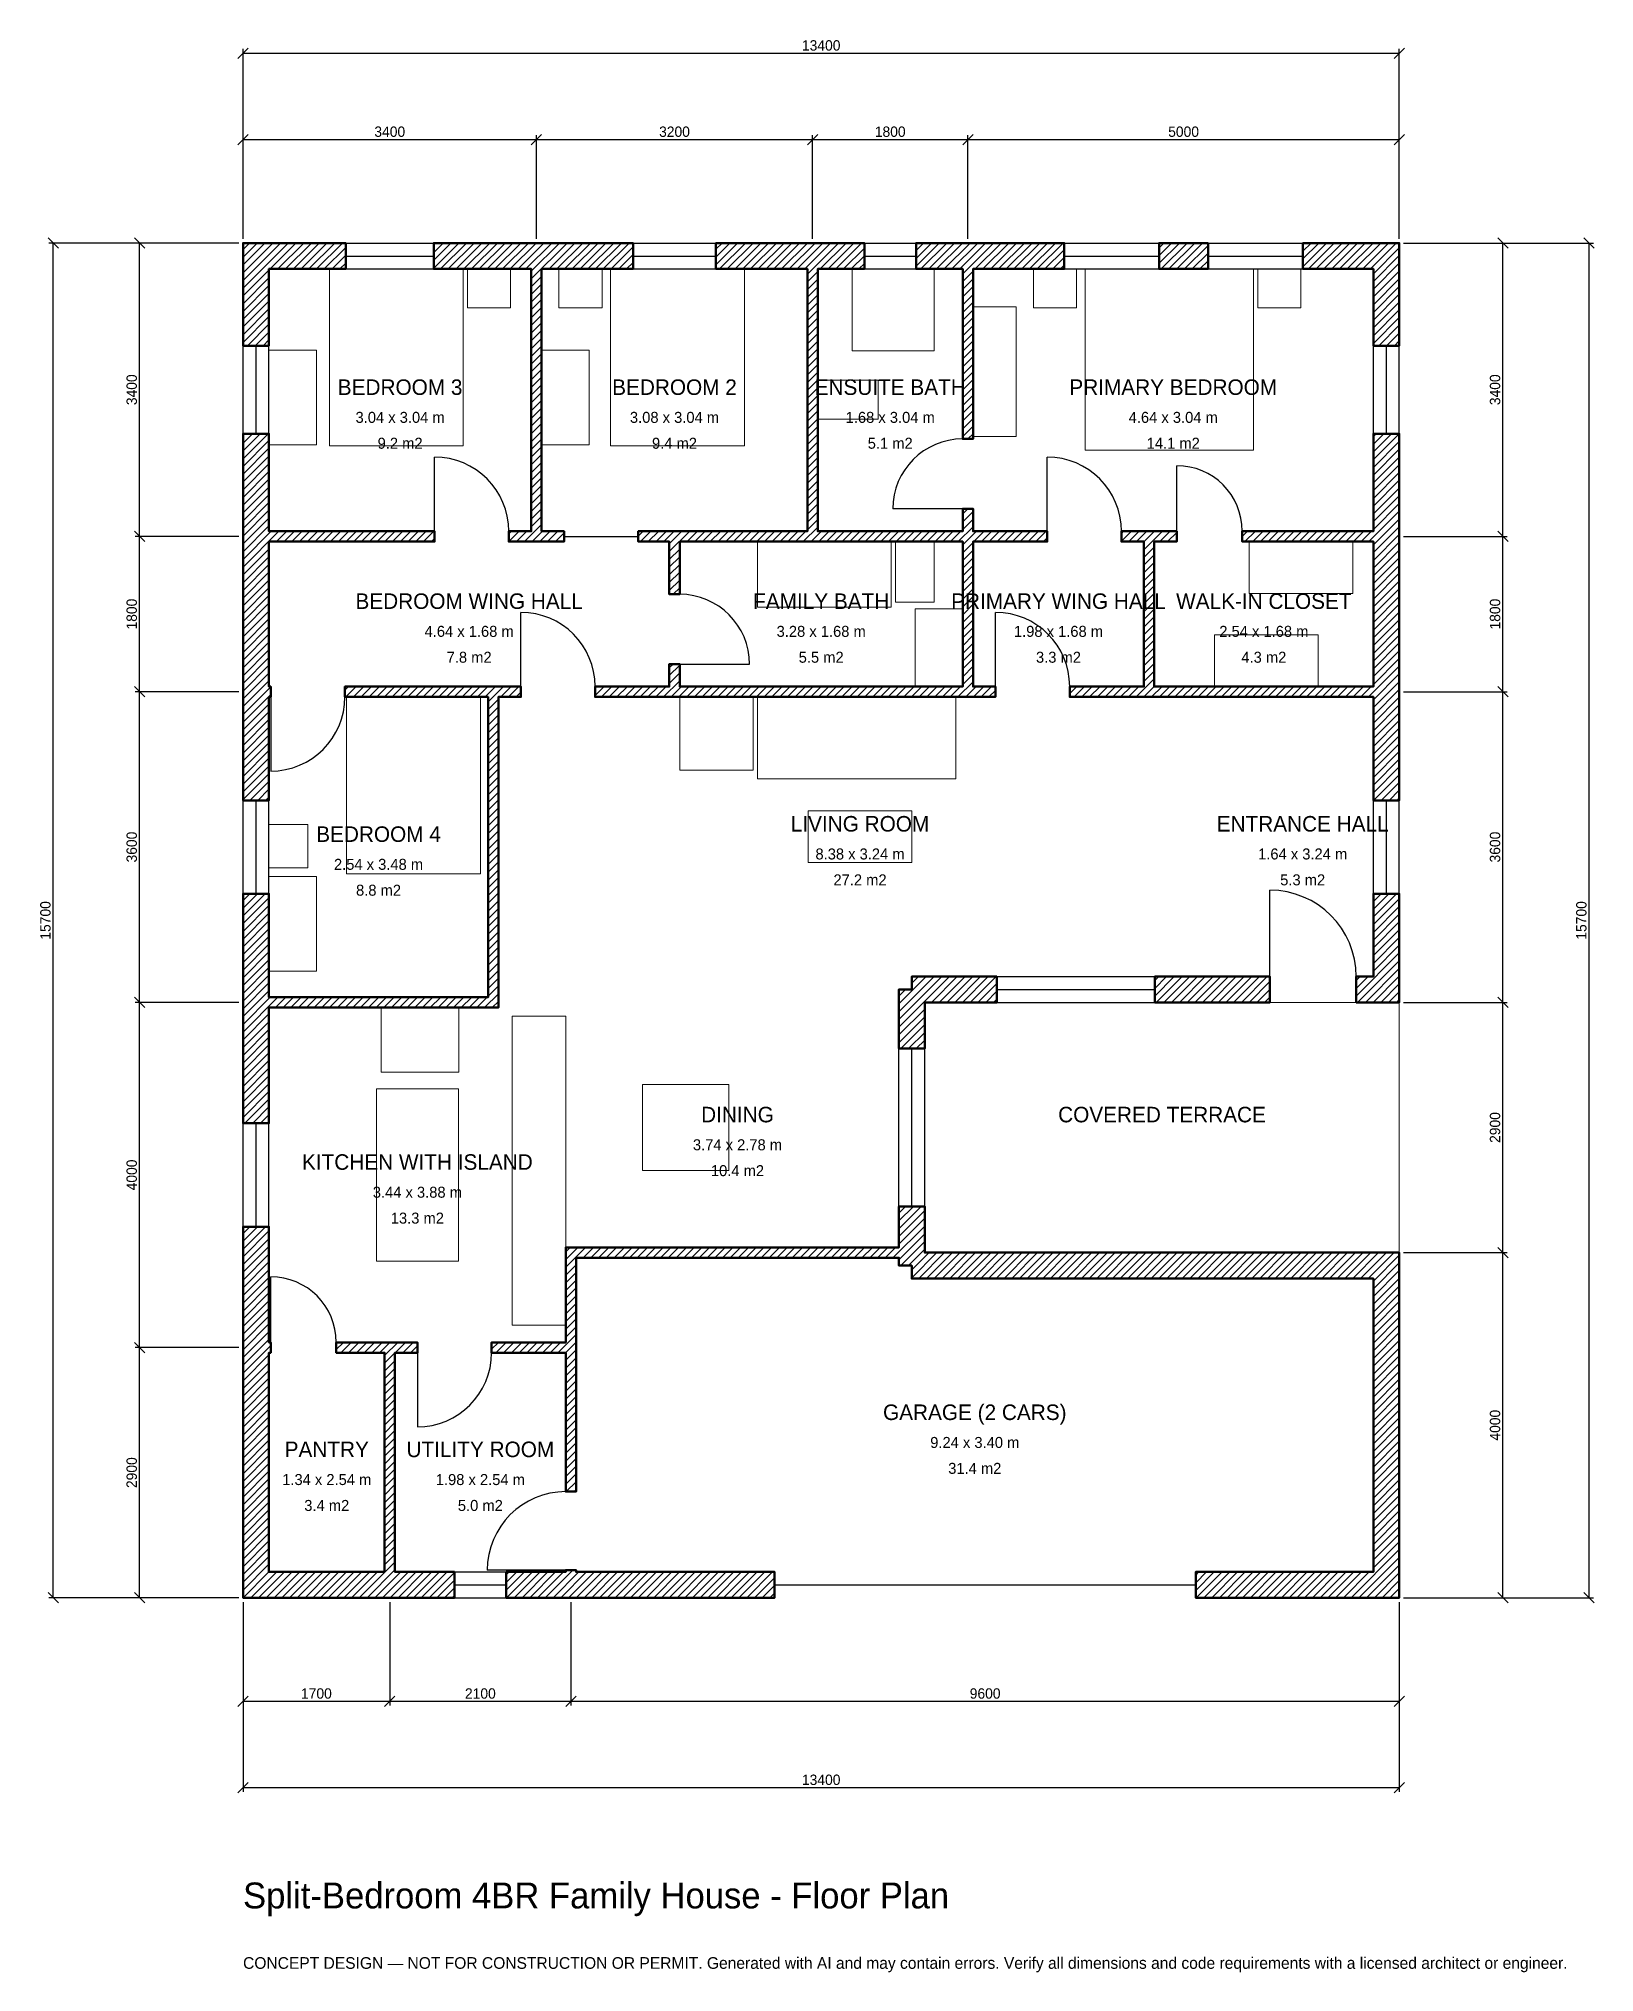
# Model space of a CAD drawing. Header units: millimetres. Extents: x -2369 to 15660, y -4341 to 18069.
import ezdxf
from ezdxf.enums import TextEntityAlignment as Align

# ---------------------------------------------------------------- set-up
doc = ezdxf.new("R2010")
doc.units = ezdxf.units.MM
doc.linetypes.add('DASHED', pattern=[1.524, 1.27, -0.254])
for name, color, linetype, lineweight in [('A-ANNO-DIMS', 1, 'Continuous', 13), ('A-ANNO-TEXT', 7, 'Continuous', 18), ('A-AREA-IDEN', 7, 'Continuous', 18), ('A-DOOR', 2, 'Continuous', 25), ('A-FLOR-FIXT', 9, 'Continuous', 13), ('A-FURN', 9, 'Continuous', 13), ('A-GLAZ', 4, 'Continuous', 25), ('A-SITE-PAVE', 8, 'Continuous', 13), ('A-WALL', 7, 'Continuous', 50), ('A-WALL-PATT', 8, 'Continuous', 13)]:
    doc.layers.add(name, color=color, linetype=linetype, lineweight=lineweight)
doc.dimstyles.new('PLAN', dxfattribs={"dimtxt": 120, "dimasz": 80, "dimexe": 50, "dimexo": 50, "dimgap": 30, "dimtad": 1, "dimdec": 0, "dimtsz": 60, "dimcen": 2.5, "dimclrd": 1, "dimclre": 1, "dimazin": 3, "dimtfac": 1, "dimtmove": 0, "dimatfit": 3})

msp = doc.modelspace()

# ---------------------------------------------------------------- hatches: boundary and pattern name
at = {"layer": 'A-WALL-PATT'}
h = msp.add_hatch(dxfattribs=at)
h.set_pattern_fill('ANSI31', color=8, scale=20)
h.paths.add_polyline_path([(3650, 0), (3050, 0), (3050, 300), (3650, 300), (3740, 300), (3740, 320), (3860, 320), (3860, 300), (3950, 300), (6160, 300), (6160, 0), (3950, 0), (3860, 0), (3860, -0.001), (3740, -0.001), (3740, 0), (3650, 0)])
h.paths.add_polyline_path([(1850, 0), (1760, 0), (1760, -0.001), (1640, -0.001), (1640, 0), (1550, 0), (300, 0), (300, -0.001), (0, -0.001), (0, 0), (-0.001, 0), (-0.001, 300), (0, 300), (0, 2750), (0, 2840), (-0.001, 2840), (-0.001, 2960), (0, 2960), (0, 3050), (0, 4300), (300, 4300), (300, 3050), (300, 2960), (320, 2960), (320, 2840), (300, 2840), (300, 2750), (300, 300), (1550, 300), (1640, 300), (1640, 2840), (1080, 2840), (1080, 2960), (1640, 2960), (1760, 2960), (2020, 2960), (2020, 2840), (1760, 2840), (1760, 300), (1850, 300), (2450, 300), (2450, 0), (1850, 0)])
h.paths.add_polyline_path([(0, 6750), (0, 6840), (-0.001, 6840), (-0.001, 6960), (0, 6960), (0, 7050), (0, 8160), (300, 8160), (300, 7050), (300, 6960), (2840, 6960), (2840, 10440), (1180, 10440), (1180, 10560), (2840, 10560), (2960, 10560), (3220, 10560), (3220, 10440), (2960, 10440), (2960, 6960), (2960, 6840), (2840, 6840), (300, 6840), (300, 6750), (300, 5500), (0, 5500), (0, 6750)])
h.paths.add_polyline_path([(0, 10350), (0, 10440), (-0.001, 10440), (-0.001, 10560), (0, 10560), (0, 10650), (0, 12150), (0, 12240), (-0.001, 12240), (-0.001, 12360), (0, 12360), (0, 12450), (0, 13490), (300, 13490), (300, 12450), (300, 12360), (2220, 12360), (2220, 12240), (300, 12240), (300, 12150), (300, 10650), (300, 10560), (320, 10560), (320, 10440), (300, 10440), (300, 10350), (300, 9240), (0, 9240), (0, 10350)])
h.paths.add_polyline_path([(0, 15400), (-0.001, 15400), (-0.001, 15700), (0, 15700), (0, 15700.001), (300, 15700.001), (300, 15700), (1190, 15700), (1190, 15400), (300, 15400), (300, 14510), (0, 14510), (0, 15400)])
h.paths.add_polyline_path([(3250, 15700), (3340, 15700), (3340, 15700.001), (3460, 15700.001), (3460, 15700), (3550, 15700), (4520, 15700), (4520, 15400), (3550, 15400), (3460, 15400), (3460, 12360), (3720, 12360), (3720, 12240), (3460, 12240), (3340, 12240), (3080, 12240), (3080, 12360), (3340, 12360), (3340, 15400), (3250, 15400), (2210, 15400), (2210, 15700), (3250, 15700)])
h.paths.add_polyline_path([(6450, 15700), (6540, 15700), (6540, 15700.001), (6660, 15700.001), (6660, 15700), (6750, 15700), (7200, 15700), (7200, 15400), (6750, 15400), (6660, 15400), (6660, 12360), (8340, 12360), (8340, 12620), (8460, 12620), (8460, 12360), (9320, 12360), (9320, 12240), (8460, 12240), (8460, 10560), (8720, 10560), (8720, 10440), (8460, 10440), (8340, 10440), (5060, 10440), (4940, 10440), (4080, 10440), (4080, 10560), (4940, 10560), (4940, 10820), (5060, 10820), (5060, 10560), (8340, 10560), (8340, 12240), (6660, 12240), (6540, 12240), (5060, 12240), (5060, 11630), (4940, 11630), (4940, 12240), (4580, 12240), (4580, 12360), (4940, 12360), (5060, 12360), (6540, 12360), (6540, 15400), (6450, 15400), (5480, 15400), (5480, 15700), (6450, 15700)])
h.paths.add_polyline_path([(8250, 15700), (8340, 15700), (8340, 15700.001), (8460, 15700.001), (8460, 15700), (8550, 15700), (9516.667, 15700), (9516.667, 15400), (8550, 15400), (8460, 15400), (8460, 13430), (8340, 13430), (8340, 15400), (8250, 15400), (7800, 15400), (7800, 15700), (8250, 15700)])
h.paths.add_polyline_path([(11183.333, 15700), (11183.333, 15400), (10616.667, 15400), (10616.667, 15700), (11183.333, 15700)])
h.paths.add_polyline_path([(13100, 15700), (13100, 15700.001), (13400, 15700.001), (13400, 15700), (13400.001, 15700), (13400.001, 15400), (13400, 15400), (13400, 14510), (13100, 14510), (13100, 15400), (12283.333, 15400), (12283.333, 15700), (13100, 15700)])
h.paths.add_polyline_path([(13400, 12450), (13400, 12360), (13400.001, 12360), (13400.001, 12240), (13400, 12240), (13400, 12150), (13400, 10650), (13400, 10560), (13400.001, 10560), (13400.001, 10440), (13400, 10440), (13400, 10350), (13400, 9240), (13100, 9240), (13100, 10350), (13100, 10440), (11460, 10440), (11340, 10440), (10560, 10440), (10440, 10440), (9580, 10440), (9580, 10560), (10440, 10560), (10440, 12240), (10180, 12240), (10180, 12360), (10440, 12360), (10560, 12360), (10820, 12360), (10820, 12240), (10560, 12240), (10560, 10560), (11340, 10560), (11460, 10560), (13100, 10560), (13100, 10650), (13100, 12150), (13100, 12240), (11580, 12240), (11580, 12360), (13100, 12360), (13100, 12450), (13100, 13490), (13400, 13490), (13400, 12450)])
h.paths.add_polyline_path([(13400, 7200), (13400.001, 7200), (13400.001, 6900), (13400, 6900), (13400, 6899.999), (13100, 6899.999), (13100, 6900), (12900, 6900), (12900, 7200), (13100, 7200), (13100, 8160), (13400, 8160), (13400, 7200)])
h.paths.add_polyline_path([(11550, 6900), (11250, 6900), (10565, 6900), (10565, 7200), (11250, 7200), (11550, 7200), (11900, 7200), (11900, 6900), (11550, 6900)])
h.paths.add_polyline_path([(7900, 6900), (7900, 6365), (7600, 6365), (7600, 7050), (7750, 7050), (7750, 7200), (8735, 7200), (8735, 6900), (7900, 6900)])
h.paths.add_polyline_path([(7900, 4060), (7900.001, 4060), (7900.001, 4000.001), (7960, 4000.001), (7960, 4000), (13100, 4000), (13100, 4000.001), (13400, 4000.001), (13400, 4000), (13400.001, 4000), (13400.001, 4000), (13400.001, 3700), (13400, 3700), (13400, 300), (13400.001, 300), (13400.001, 0), (13400, 0), (13400, -0.001), (13100, -0.001), (13100, 0), (11040, 0), (11040, 300), (13100, 300), (13100, 3700), (7750, 3700), (7750, 3850), (7600, 3850), (7600, 3940), (3860, 3940), (3860, 2960), (3860, 2840), (3860, 1230), (3740, 1230), (3740, 2840), (2880, 2840), (2880, 2960), (3740, 2960), (3740, 3940), (3740, 4060), (3860, 4060), (7600, 4060), (7600, 4535), (7900, 4535), (7900, 4060)])

# ---------------------------------------------------------------- linework, layer by layer
at = {"layer": 'A-DOOR'}
for p, q in [((2220, 12360), (2220, 13220)), ((9320, 12360), (9320, 13220)), ((10820, 12360), (10820, 13120)), ((8340, 12620), (7530, 12620)), ((3720, 12300), (4580, 12300)), ((3220, 10560), (3220, 11420)), ((8720, 10560), (8720, 11420)), ((5060, 10820), (5870, 10820)), ((320, 10440), (320, 9580)), ((11900, 7200), (11900, 8200)), ((320, 2960), (320, 3720)), ((2020, 2840), (2020, 1980)), ((3740, 320), (2830, 320))]:
    msp.add_line(p, q, dxfattribs=at)
at = {"layer": 'A-DOOR', "linetype": 'DASHED'}
msp.add_line((6160, 150), (11040, 150), dxfattribs=at)
at = {"layer": 'A-DOOR'}
for centre, radius, start, end in [((8340, 12620), 810, 90, 180), ((2220, 12360), 860, 0, 90), ((9320, 12360), 860, 0, 90), ((10820, 12360), 760, 0, 90), ((5060, 10820), 810, 0, 90), ((3220, 10560), 860, 0, 90), ((8720, 10560), 860, 0, 90), ((320, 10440), 860, 270, 360), ((11900, 7200), 1000, 0, 90), ((320, 2960), 760, 0, 90), ((2020, 2840), 860, 270, 360), ((3740, 320), 910, 90, 180)]:
    msp.add_arc(centre, radius, start, end, dxfattribs=at)
at = {"layer": 'A-FLOR-FIXT'}
for points in [[(7060, 14450), (8010, 14450), (8010, 15400), (7060, 15400)], [(6660, 13660), (7360, 13660), (7360, 14110), (6660, 14110)], [(5960, 11480), (7510, 11480), (7510, 12240), (5960, 12240)], [(7560, 11540), (8010, 11540), (8010, 12240), (7560, 12240)], [(7790, 10560), (8340, 10560), (8340, 11460), (7790, 11460)], [(3120, 3160), (3740, 3160), (3740, 6740), (3120, 6740)], [(1545, 3900), (2495, 3900), (2495, 5900), (1545, 5900)]]:
    msp.add_lwpolyline(points, close=True, dxfattribs=at)
at = {"layer": 'A-FURN'}
for points in [[(1000, 13350), (2550, 13350), (2550, 15400), (1000, 15400)], [(2600, 14950), (3100, 14950), (3100, 15400), (2600, 15400)], [(3660, 14950), (4160, 14950), (4160, 15400), (3660, 15400)], [(4260, 13350), (5810, 13350), (5810, 15400), (4260, 15400)], [(9160, 14950), (9660, 14950), (9660, 15400), (9160, 15400)], [(9760, 13300), (11710, 13300), (11710, 15400), (9760, 15400)], [(11760, 14950), (12260, 14950), (12260, 15400), (11760, 15400)], [(8460, 13460), (8960, 13460), (8960, 14960), (8460, 14960)], [(300, 13360), (850, 13360), (850, 14460), (300, 14460)], [(3460, 13360), (4010, 13360), (4010, 14460), (3460, 14460)], [(11660, 11640), (12860, 11640), (12860, 12240), (11660, 12240)], [(11260, 10560), (12460, 10560), (12460, 11160), (11260, 11160)], [(1200, 8390), (2750, 8390), (2750, 10440), (1200, 10440)], [(5060, 9590), (5910, 9590), (5910, 10440), (5060, 10440)], [(5960, 9490), (8260, 9490), (8260, 10440), (5960, 10440)], [(6550, 8520), (7750, 8520), (7750, 9120), (6550, 9120)], [(300, 8460), (750, 8460), (750, 8960), (300, 8960)], [(300, 7260), (850, 7260), (850, 8360), (300, 8360)], [(1600, 6090), (2500, 6090), (2500, 6840), (1600, 6840)], [(4630, 4950), (5630, 4950), (5630, 5950), (4630, 5950)]]:
    msp.add_lwpolyline(points, close=True, dxfattribs=at)
at = {"layer": 'A-GLAZ'}
for p, q in [((1190, 15700), (2210, 15700)), ((4520, 15700), (5480, 15700)), ((7200, 15700), (7800, 15700)), ((9516.667, 15700), (10616.667, 15700)), ((11183.333, 15700), (12283.333, 15700)), ((1190, 15550), (2210, 15550)), ((4520, 15550), (5480, 15550)), ((7200, 15550), (7800, 15550)), ((9516.667, 15550), (10616.667, 15550)), ((11183.333, 15550), (12283.333, 15550)), ((1190, 15400), (2210, 15400)), ((4520, 15400), (5480, 15400)), ((7200, 15400), (7800, 15400)), ((9516.667, 15400), (10616.667, 15400)), ((11183.333, 15400), (12283.333, 15400)), ((0, 13490), (0, 14510)), ((150, 13490), (150, 14510)), ((300, 13490), (300, 14510)), ((13100, 13490), (13100, 14510)), ((13250, 13490), (13250, 14510)), ((13400, 13490), (13400, 14510)), ((0, 8160), (0, 9240)), ((150, 8160), (150, 9240)), ((300, 8160), (300, 9240)), ((13100, 8160), (13100, 9240)), ((13250, 8160), (13250, 9240)), ((13400, 8160), (13400, 9240)), ((8735, 7200), (10565, 7200)), ((8735, 7050), (10565, 7050)), ((8735, 6900), (10565, 6900)), ((7600, 4535), (7600, 6365)), ((7750, 4535), (7750, 6365)), ((7900, 4535), (7900, 6365)), ((0, 4300), (0, 5500)), ((150, 4300), (150, 5500)), ((300, 4300), (300, 5500)), ((2450, 300), (3050, 300)), ((2450, 150), (3050, 150)), ((2450, 0), (3050, 0))]:
    msp.add_line(p, q, dxfattribs=at)
at = {"layer": 'A-SITE-PAVE', "linetype": 'DASHED'}
msp.add_lwpolyline([(7900, 4000), (13400, 4000), (13400, 6900), (7900, 6900)], close=True, dxfattribs=at)
at = {"layer": 'A-WALL'}
for points in [[(0, 15400), (-0.001, 15400), (-0.001, 15700), (0, 15700), (0, 15700.001), (300, 15700.001), (300, 15700), (1190, 15700), (1190, 15400), (300, 15400), (300, 14510), (0, 14510), (0, 15400)], [(3250, 15700), (3340, 15700), (3340, 15700.001), (3460, 15700.001), (3460, 15700), (3550, 15700), (4520, 15700), (4520, 15400), (3550, 15400), (3460, 15400), (3460, 12360), (3720, 12360), (3720, 12240), (3460, 12240), (3340, 12240), (3080, 12240), (3080, 12360), (3340, 12360), (3340, 15400), (3250, 15400), (2210, 15400), (2210, 15700), (3250, 15700)], [(6450, 15700), (6540, 15700), (6540, 15700.001), (6660, 15700.001), (6660, 15700), (6750, 15700), (7200, 15700), (7200, 15400), (6750, 15400), (6660, 15400), (6660, 12360), (8340, 12360), (8340, 12620), (8460, 12620), (8460, 12360), (9320, 12360), (9320, 12240), (8460, 12240), (8460, 10560), (8720, 10560), (8720, 10440), (8460, 10440), (8340, 10440), (5060, 10440), (4940, 10440), (4080, 10440), (4080, 10560), (4940, 10560), (4940, 10820), (5060, 10820), (5060, 10560), (8340, 10560), (8340, 12240), (6660, 12240), (6540, 12240), (5060, 12240), (5060, 11630), (4940, 11630), (4940, 12240), (4580, 12240), (4580, 12360), (4940, 12360), (5060, 12360), (6540, 12360), (6540, 15400), (6450, 15400), (5480, 15400), (5480, 15700), (6450, 15700)], [(8250, 15700), (8340, 15700), (8340, 15700.001), (8460, 15700.001), (8460, 15700), (8550, 15700), (9516.667, 15700), (9516.667, 15400), (8550, 15400), (8460, 15400), (8460, 13430), (8340, 13430), (8340, 15400), (8250, 15400), (7800, 15400), (7800, 15700), (8250, 15700)], [(11183.333, 15700), (11183.333, 15400), (10616.667, 15400), (10616.667, 15700), (11183.333, 15700)], [(13100, 15700), (13100, 15700.001), (13400, 15700.001), (13400, 15700), (13400.001, 15700), (13400.001, 15400), (13400, 15400), (13400, 14510), (13100, 14510), (13100, 15400), (12283.333, 15400), (12283.333, 15700), (13100, 15700)], [(0, 10350), (0, 10440), (-0.001, 10440), (-0.001, 10560), (0, 10560), (0, 10650), (0, 12150), (0, 12240), (-0.001, 12240), (-0.001, 12360), (0, 12360), (0, 12450), (0, 13490), (300, 13490), (300, 12450), (300, 12360), (2220, 12360), (2220, 12240), (300, 12240), (300, 12150), (300, 10650), (300, 10560), (320, 10560), (320, 10440), (300, 10440), (300, 10350), (300, 9240), (0, 9240), (0, 10350)], [(13400, 12450), (13400, 12360), (13400.001, 12360), (13400.001, 12240), (13400, 12240), (13400, 12150), (13400, 10650), (13400, 10560), (13400.001, 10560), (13400.001, 10440), (13400, 10440), (13400, 10350), (13400, 9240), (13100, 9240), (13100, 10350), (13100, 10440), (11460, 10440), (11340, 10440), (10560, 10440), (10440, 10440), (9580, 10440), (9580, 10560), (10440, 10560), (10440, 12240), (10180, 12240), (10180, 12360), (10440, 12360), (10560, 12360), (10820, 12360), (10820, 12240), (10560, 12240), (10560, 10560), (11340, 10560), (11460, 10560), (13100, 10560), (13100, 10650), (13100, 12150), (13100, 12240), (11580, 12240), (11580, 12360), (13100, 12360), (13100, 12450), (13100, 13490), (13400, 13490), (13400, 12450)], [(0, 6750), (0, 6840), (-0.001, 6840), (-0.001, 6960), (0, 6960), (0, 7050), (0, 8160), (300, 8160), (300, 7050), (300, 6960), (2840, 6960), (2840, 10440), (1180, 10440), (1180, 10560), (2840, 10560), (2960, 10560), (3220, 10560), (3220, 10440), (2960, 10440), (2960, 6960), (2960, 6840), (2840, 6840), (300, 6840), (300, 6750), (300, 5500), (0, 5500), (0, 6750)], [(13400, 7200), (13400.001, 7200), (13400.001, 6900), (13400, 6900), (13400, 6899.999), (13100, 6899.999), (13100, 6900), (12900, 6900), (12900, 7200), (13100, 7200), (13100, 8160), (13400, 8160), (13400, 7200)], [(7900, 6900), (7900, 6365), (7600, 6365), (7600, 7050), (7750, 7050), (7750, 7200), (8735, 7200), (8735, 6900), (7900, 6900)], [(11550, 6900), (11250, 6900), (10565, 6900), (10565, 7200), (11250, 7200), (11550, 7200), (11900, 7200), (11900, 6900), (11550, 6900)], [(7900, 4060), (7900.001, 4060), (7900.001, 4000.001), (7960, 4000.001), (7960, 4000), (13100, 4000), (13100, 4000.001), (13400, 4000.001), (13400, 4000), (13400.001, 4000), (13400.001, 4000), (13400.001, 3700), (13400, 3700), (13400, 300), (13400.001, 300), (13400.001, 0), (13400, 0), (13400, -0.001), (13100, -0.001), (13100, 0), (11040, 0), (11040, 300), (13100, 300), (13100, 3700), (7750, 3700), (7750, 3850), (7600, 3850), (7600, 3940), (3860, 3940), (3860, 2960), (3860, 2840), (3860, 1230), (3740, 1230), (3740, 2840), (2880, 2840), (2880, 2960), (3740, 2960), (3740, 3940), (3740, 4060), (3860, 4060), (7600, 4060), (7600, 4535), (7900, 4535), (7900, 4060)], [(1850, 0), (1760, 0), (1760, -0.001), (1640, -0.001), (1640, 0), (1550, 0), (300, 0), (300, -0.001), (0, -0.001), (0, 0), (-0.001, 0), (-0.001, 300), (0, 300), (0, 2750), (0, 2840), (-0.001, 2840), (-0.001, 2960), (0, 2960), (0, 3050), (0, 4300), (300, 4300), (300, 3050), (300, 2960), (320, 2960), (320, 2840), (300, 2840), (300, 2750), (300, 300), (1550, 300), (1640, 300), (1640, 2840), (1080, 2840), (1080, 2960), (1640, 2960), (1760, 2960), (2020, 2960), (2020, 2840), (1760, 2840), (1760, 300), (1850, 300), (2450, 300), (2450, 0), (1850, 0)], [(3650, 0), (3050, 0), (3050, 300), (3650, 300), (3740, 300), (3740, 320), (3860, 320), (3860, 300), (3950, 300), (6160, 300), (6160, 0), (3950, 0), (3860, 0), (3860, -0.001), (3740, -0.001), (3740, 0), (3650, 0)]]:
    msp.add_lwpolyline(points, close=True, dxfattribs=at)

# ---------------------------------------------------------------- texts
at = {"layer": 'A-ANNO-TEXT'}
for s, height, p in [('Split-Bedroom 4BR Family House - Floor Plan', 300, (0, -3600)), ('CONCEPT DESIGN — NOT FOR CONSTRUCTION OR PERMIT. Generated with AI and may contain errors. Verify all dimensions and code requirements with a licensed architect or engineer.', 135, (0, -4300))]:
    msp.add_text(s, height=height, dxfattribs=at).set_placement(p)
at = {"layer": 'A-AREA-IDEN'}
for s, height, p in [('BEDROOM 3', 180, (1820, 14030)), ('BEDROOM 2', 180, (5000, 14030)), ('ENSUITE BATH', 180, (7500, 14030)), ('PRIMARY BEDROOM', 180, (10780, 14030)), ('3.04 x 3.04 m', 127.5, (1820, 13680)), ('3.08 x 3.04 m', 127.5, (5000, 13680)), ('1.68 x 3.04 m', 127.5, (7500, 13680)), ('4.64 x 3.04 m', 127.5, (10780, 13680)), ('9.2 m2', 127.5, (1820, 13380)), ('9.4 m2', 127.5, (5000, 13380)), ('5.1 m2', 127.5, (7500, 13380)), ('14.1 m2', 127.5, (10780, 13380)), ('BEDROOM WING HALL', 180, (2620, 11550)), ('FAMILY BATH', 180, (6700, 11550)), ('PRIMARY WING HALL', 180, (9450, 11550)), ('WALK-IN CLOSET', 180, (11830, 11550)), ('4.64 x 1.68 m', 127.5, (2620, 11200)), ('3.28 x 1.68 m', 127.5, (6700, 11200)), ('1.98 x 1.68 m', 127.5, (9450, 11200)), ('2.54 x 1.68 m', 127.5, (11830, 11200)), ('7.8 m2', 127.5, (2620, 10900)), ('5.5 m2', 127.5, (6700, 10900)), ('3.3 m2', 127.5, (9450, 10900)), ('4.3 m2', 127.5, (11830, 10900)), ('LIVING ROOM', 180, (7150, 8970)), ('ENTRANCE HALL', 180, (12280, 8970)), ('BEDROOM 4', 180, (1570, 8850)), ('2.54 x 3.48 m', 127.5, (1570, 8500)), ('8.38 x 3.24 m', 127.5, (7150, 8620)), ('1.64 x 3.24 m', 127.5, (12280, 8620)), ('27.2 m2', 127.5, (7150, 8320)), ('5.3 m2', 127.5, (12280, 8320)), ('8.8 m2', 127.5, (1570, 8200)), ('DINING', 180, (5730, 5600)), ('COVERED TERRACE', 180, (10650, 5600)), ('3.74 x 2.78 m', 127.5, (5730, 5250)), ('KITCHEN WITH ISLAND', 180, (2020, 5050)), ('10.4 m2', 127.5, (5730, 4950)), ('3.44 x 3.88 m', 127.5, (2020, 4700)), ('13.3 m2', 127.5, (2020, 4400)), ('GARAGE (2 CARS)', 180, (8480, 2150)), ('PANTRY', 180, (970, 1720)), ('UTILITY ROOM', 180, (2750, 1720)), ('9.24 x 3.40 m', 127.5, (8480, 1800)), ('1.34 x 2.54 m', 127.5, (970, 1370)), ('1.98 x 2.54 m', 127.5, (2750, 1370)), ('31.4 m2', 127.5, (8480, 1500)), ('3.4 m2', 127.5, (970, 1070)), ('5.0 m2', 127.5, (2750, 1070))]:
    msp.add_text(s, height=height, dxfattribs=at).set_placement(p, align=Align.MIDDLE_CENTER)

# ---------------------------------------------------------------- dimensions: what is measured, and where the dimension line sits
at = {"layer": 'A-ANNO-DIMS'}
for base, p1, p2, text in [((0, 17900), (0, 15700), (13400, 15700), '13400'), ((0, 16900), (0, 15700), (3400, 15700), '3400'), ((3400, 16900), (3400, 15700), (6600, 15700), '3200'), ((6600, 16900), (6600, 15700), (8400, 15700), '1800'), ((8400, 16900), (8400, 15700), (13400, 15700), '5000'), ((0, -1200), (0, 0), (1700, 0), '1700'), ((0, -2200), (0, 0), (13400, 0), '13400'), ((1700, -1200), (1700, 0), (3800, 0), '2100'), ((3800, -1200), (3800, 0), (13400, 0), '9600')]:
    msp.add_linear_dim(base=base, p1=p1, p2=p2, text=text, dimstyle='PLAN', dxfattribs=at).render()
for base, p1, p2, text in [((-2200, 0), (0, 0), (0, 15700), '15700'), ((-1200, 12300), (0, 12300), (0, 15700), '3400'), ((14600, 12300), (13400, 12300), (13400, 15700), '3400'), ((15600, 0), (13400, 0), (13400, 15700), '15700'), ((-1200, 10500), (0, 10500), (0, 12300), '1800'), ((14600, 10500), (13400, 10500), (13400, 12300), '1800'), ((-1200, 6900), (0, 6900), (0, 10500), '3600'), ((14600, 6900), (13400, 6900), (13400, 10500), '3600'), ((-1200, 2900), (0, 2900), (0, 6900), '4000'), ((14600, 4000), (13400, 4000), (13400, 6900), '2900'), ((14600, 0), (13400, 0), (13400, 4000), '4000'), ((-1200, 0), (0, 0), (0, 2900), '2900')]:
    msp.add_linear_dim(base=base, p1=p1, p2=p2, angle=90, text=text, dimstyle='PLAN', dxfattribs=at).render()

doc.saveas('drawing.dxf')
